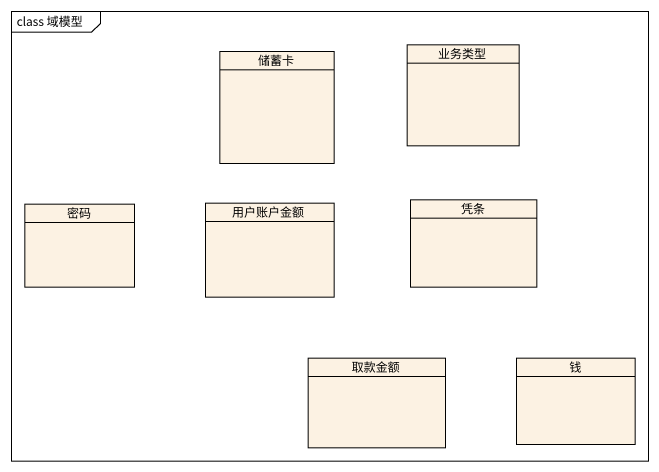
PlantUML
@startuml
mainframe class 域模型
hide circle
hide empty members
class 储蓄卡
class 业务类型
class 密码
class 用户账户金额
class 凭条
class 取款金额
class 钱
@enduml
